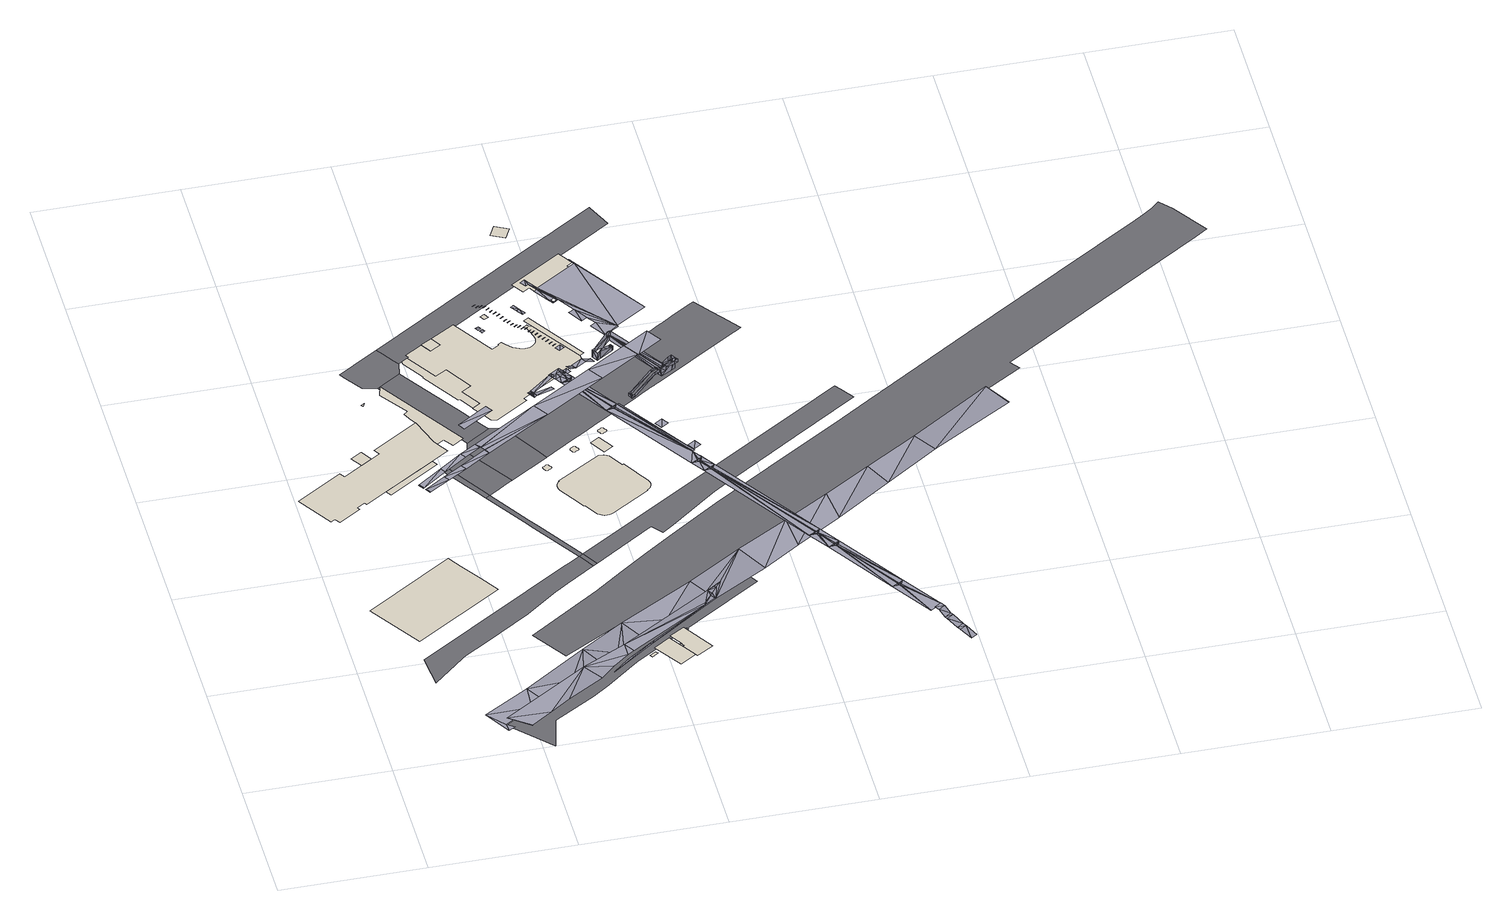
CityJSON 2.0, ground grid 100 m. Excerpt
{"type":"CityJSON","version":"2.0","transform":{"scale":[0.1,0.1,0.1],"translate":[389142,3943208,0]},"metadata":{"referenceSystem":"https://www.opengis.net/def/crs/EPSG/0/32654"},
"CityObjects":{
"building1":{"type":"Building","attributes":{"measured_height":109.1,"storeys_above_ground":24,"storeys_below_ground":0,"usage":"業務施設","measuredHeight":109.1,"storeysAboveGround":24,"storeysBelowGround":0},"geometry":[{"type":"MultiSurface","lod":"2","boundaries":[[[0,1,2,3,4,5]]]}]},
"building2":{"type":"Building","attributes":{"measured_height":36.1,"storeys_above_ground":7,"storeys_below_ground":0,"usage":"商業施設","river_flooding_risk":{"江東内部河川流域":{"depth":0.01,"adminType":"都道府県","scale":"L2（想定最大規模）"}},"measuredHeight":36.1,"storeysAboveGround":7,"storeysBelowGround":0,"riverFloodingRisk":{"江東内部河川流域":{"depth":0.01,"adminType":"都道府県","scale":"L2（想定最大規模）"}}},"geometry":[{"type":"MultiSurface","lod":"2","boundaries":[[[6,7,8,9,10,11,12,13,14,15,16,17,18,19,20,21]]]}]},
"building3":{"type":"Building","attributes":{"measured_height":16.7,"storeys_above_ground":7,"storeys_below_ground":0,"usage":"商業施設","measuredHeight":16.7,"storeysAboveGround":7,"storeysBelowGround":0},"geometry":[{"type":"MultiSurface","lod":"2","boundaries":[[[22,23,24,25]]]}]},
"building4":{"type":"Building","attributes":{"measured_height":16.8,"measuredHeight":16.8},"geometry":[{"type":"MultiSurface","lod":"2","boundaries":[[[26,27,28,29]]]}]},
"building5":{"type":"Building","attributes":{"measured_height":25.4,"storeys_above_ground":6,"storeys_below_ground":0,"usage":"商業施設","measuredHeight":25.4,"storeysAboveGround":6,"storeysBelowGround":0},"geometry":[{"type":"MultiSurface","lod":"2","boundaries":[[[30,31,32]]]}]},
"building6":{"type":"Building","attributes":{"measured_height":25.5,"storeys_above_ground":1,"storeys_below_ground":0,"usage":"商業施設","river_flooding_risk":{"江東内部河川流域":{"depth":0.02,"adminType":"都道府県","scale":"L2（想定最大規模）"}},"measuredHeight":25.5,"storeysAboveGround":1,"storeysBelowGround":0,"riverFloodingRisk":{"江東内部河川流域":{"depth":0.02,"adminType":"都道府県","scale":"L2（想定最大規模）"}}},"geometry":[{"type":"MultiSurface","lod":"2","boundaries":[[[33,34,35,36,37,12,38,11,39,40,41,42,43,44]]]}]},
"building7":{"type":"Building","attributes":{"measured_height":3.1,"storeys_above_ground":3,"storeys_below_ground":0,"usage":"運輸倉庫施設","measuredHeight":3.1,"storeysAboveGround":3,"storeysBelowGround":0},"geometry":[{"type":"MultiSurface","lod":"2","boundaries":[[[45,46,47,48]]]}]},
"building8":{"type":"Building","attributes":{"measured_height":3.7,"storeys_above_ground":1,"storeys_below_ground":0,"usage":"運輸倉庫施設","measuredHeight":3.7,"storeysAboveGround":1,"storeysBelowGround":0},"geometry":[{"type":"MultiSurface","lod":"2","boundaries":[[[49,50,51,52]]]}]},
"bridge1":{"type":"Bridge","geometry":[{"type":"MultiSurface","lod":"2","boundaries":[[[53,54,55]],[[54,56,55]]]}]},
"building9":{"type":"Building","attributes":{"measured_height":6.7,"storeys_above_ground":13,"storeys_below_ground":0,"usage":"共同住宅","river_flooding_risk":{"江東内部河川流域":{"depth":0.03,"adminType":"都道府県","scale":"L2（想定最大規模）"}},"measuredHeight":6.7,"storeysAboveGround":13,"storeysBelowGround":0,"riverFloodingRisk":{"江東内部河川流域":{"depth":0.03,"adminType":"都道府県","scale":"L2（想定最大規模）"}}},"geometry":[{"type":"MultiSurface","lod":"2","boundaries":[[[57,58,59,60,61,62,63,64,65,66,67,68,69]]]}]},
"building10":{"type":"Building","attributes":{"measured_height":3.5,"storeys_above_ground":1,"storeys_below_ground":0,"usage":"運輸倉庫施設","measuredHeight":3.5,"storeysAboveGround":1,"storeysBelowGround":0},"geometry":[{"type":"MultiSurface","lod":"2","boundaries":[[[70,71,72,73]]]}]},
"building11":{"type":"Building","attributes":{"measured_height":7.4,"storeys_above_ground":2,"storeys_below_ground":0,"usage":"運輸倉庫施設","measuredHeight":7.4,"storeysAboveGround":2,"storeysBelowGround":0},"geometry":[{"type":"MultiSurface","lod":"2","boundaries":[[[74,75,76,77,78,79,80,81,82]]]}]},
"building12":{"type":"Building","attributes":{"measured_height":11.3,"storeys_above_ground":13,"storeys_below_ground":0,"usage":"共同住宅","river_flooding_risk":{"江東内部河川流域":{"depth":0.02,"adminType":"都道府県","scale":"L2（想定最大規模）"}},"measuredHeight":11.3,"storeysAboveGround":13,"storeysBelowGround":0,"riverFloodingRisk":{"江東内部河川流域":{"depth":0.02,"adminType":"都道府県","scale":"L2（想定最大規模）"}}},"geometry":[{"type":"MultiSurface","lod":"2","boundaries":[[[83,84,85,86]]]}]},
"building13":{"type":"Building","attributes":{"storeys_above_ground":1,"storeys_below_ground":0,"usage":"運輸倉庫施設","storeysAboveGround":1,"storeysBelowGround":0},"geometry":[{"type":"MultiSurface","lod":"2","boundaries":[[[87,88,89,90]]]}]},
"building14":{"type":"Building","attributes":{"measured_height":22,"storeys_above_ground":21,"storeys_below_ground":2,"usage":"業務施設","river_flooding_risk":{"江東内部河川流域":{"depth":0.03,"adminType":"都道府県","scale":"L2（想定最大規模）"}},"measuredHeight":22,"storeysAboveGround":21,"storeysBelowGround":2,"riverFloodingRisk":{"江東内部河川流域":{"depth":0.03,"adminType":"都道府県","scale":"L2（想定最大規模）"}}},"geometry":[{"type":"MultiSurface","lod":"2","boundaries":[[[91,92,93]]]}]},
"building15":{"type":"Building","attributes":{"measured_height":6.9,"storeys_above_ground":1,"storeys_below_ground":0,"usage":"業務施設","measuredHeight":6.9,"storeysAboveGround":1,"storeysBelowGround":0},"geometry":[{"type":"MultiSurface","lod":"2","boundaries":[[[94,95,96,97,98,99,100,101,102,103,104,105,106,107,108,109,110,111,112,113,114,115,116,117,118,119,120,121,122,123,124,125,126,127,128]]]}]},
"bridge2":{"type":"Bridge","geometry":[{"type":"MultiSurface","lod":"2","boundaries":[[[129,130,131]],[[130,132,131]],[[133,129,131]],[[133,134,129]],[[135,134,133]],[[136,135,137]],[[138,136,137]],[[139,140,141]],[[142,143,144]],[[145,142,144]],[[146,145,144]],[[147,140,139]],[[148,147,149]],[[149,147,150]],[[146,150,145]],[[147,132,150]],[[132,130,150]],[[151,152,153]],[[152,154,153]],[[154,152,155]],[[156,157,158]],[[159,157,156]],[[160,154,155]],[[160,155,161]],[[159,162,157]],[[162,159,163]],[[164,160,161]],[[161,139,164]],[[142,163,143]],[[162,163,142]],[[139,141,164]],[[147,148,140]],[[149,150,146]]]}]},
"building16":{"type":"Building","attributes":{"measured_height":43.2,"storeys_above_ground":13,"storeys_below_ground":0,"usage":"共同住宅","river_flooding_risk":{"江東内部河川流域":{"depth":0.02,"adminType":"都道府県","scale":"L2（想定最大規模）"}},"measuredHeight":43.2,"storeysAboveGround":13,"storeysBelowGround":0,"riverFloodingRisk":{"江東内部河川流域":{"depth":0.02,"adminType":"都道府県","scale":"L2（想定最大規模）"}}},"geometry":[{"type":"MultiSurface","lod":"2","boundaries":[[[165,166,167,168,169,170,171,172,173,174,175,176,177,178,179,180,181,182,183,184,185,186,187,188,189,190,191,192,193,194,195,196,197,198,199,200,201,202,203,204,205,206,207,208,209,210,211,212,213,214,215,216,217,218]]]}]},
"building17":{"type":"Building","attributes":{"measured_height":106.8,"storeys_above_ground":21,"storeys_below_ground":2,"usage":"業務施設","river_flooding_risk":{"江東内部河川流域":{"depth":0.03,"adminType":"都道府県","scale":"L2（想定最大規模）"}},"measuredHeight":106.8,"storeysAboveGround":21,"storeysBelowGround":2,"riverFloodingRisk":{"江東内部河川流域":{"depth":0.03,"adminType":"都道府県","scale":"L2（想定最大規模）"}}},"geometry":[{"type":"MultiSurface","lod":"2","boundaries":[[[219,220,221,222,223,224,225,226,227,228,229,230,231,232,233,234,235,236,237,238,239,240,241,242,243,244,245,246,247,248,249,250,251,252,253,254,255]]]}]},
"building18":{"type":"Building","attributes":{"measured_height":6.9,"storeys_above_ground":1,"storeys_below_ground":0,"usage":"業務施設","measuredHeight":6.9,"storeysAboveGround":1,"storeysBelowGround":0},"geometry":[{"type":"MultiSurface","lod":"2","boundaries":[[[256,257,258,259,260,261,262,263,264,265,266,267,268,269,270,271,272,273,274,275,276,277,278,279,280,281,282,283,284,285,286,287,288,289,290,291]]]}]},
"bridge3":{"type":"Bridge","geometry":[{"type":"MultiSurface","lod":"2","boundaries":[[[292,293,294]],[[295,296,292]],[[295,292,294]],[[297,296,295]],[[298,299,294]],[[300,298,294]],[[301,297,295]],[[299,302,294]],[[292,303,304]],[[292,304,293]],[[305,295,294]],[[305,294,302]],[[299,302,305]],[[306,298,299]],[[306,300,298]],[[306,307,300]],[[304,294,293]],[[306,308,307]],[[301,295,309]],[[304,300,294]],[[305,310,295]],[[310,305,311]],[[304,307,300]],[[304,308,307]],[[304,306,308]],[[304,310,311]],[[304,311,306]],[[312,309,295]],[[310,312,295]],[[313,309,312]],[[304,314,310]],[[310,314,315]],[[310,315,312]],[[316,313,312]],[[315,316,312]],[[317,297,318]],[[297,301,318]],[[319,313,320]],[[316,320,313]],[[319,321,322]],[[321,323,322]],[[321,319,320]],[[324,321,320]],[[321,325,323]],[[324,325,321]]]}]},
"building19":{"type":"Building","attributes":{"measured_height":4.7,"storeys_above_ground":1,"storeys_below_ground":0,"usage":"共同住宅","measuredHeight":4.7,"storeysAboveGround":1,"storeysBelowGround":0},"geometry":[{"type":"MultiSurface","lod":"2","boundaries":[[[326,327,328,329]]]}]},
"building20":{"type":"Building","attributes":{"measured_height":4.4,"measuredHeight":4.4},"geometry":[{"type":"MultiSurface","lod":"2","boundaries":[[[330,331,332,333]]]}]},
"bridge4":{"type":"Bridge","geometry":[{"type":"MultiSurface","lod":"2","boundaries":[[[334,335,336]],[[337,338,336]],[[335,337,336]],[[337,339,338]],[[339,340,338]],[[341,342,343]],[[342,344,343]],[[345,341,343]],[[346,347,343]],[[348,346,343]],[[349,350,351]],[[352,349,351]],[[353,354,355]],[[353,356,354]],[[357,358,359]],[[357,360,358]],[[361,362,363]],[[364,361,363]],[[365,366,367]],[[365,368,366]],[[369,370,371]],[[369,372,370]],[[373,374,375]],[[376,373,375]],[[377,378,379]],[[378,380,379]],[[381,382,383]],[[382,384,383]],[[385,386,387]],[[385,388,386]],[[389,390,391]],[[390,392,391]],[[393,394,395]],[[396,393,395]],[[397,398,399]],[[400,397,399]],[[401,402,403]],[[401,403,404]],[[405,406,407]],[[405,407,408]],[[409,410,411]],[[409,411,412]],[[413,414,415]],[[414,416,415]],[[417,418,419]],[[417,420,418]],[[421,422,423]],[[422,424,423]],[[425,426,427]],[[428,425,427]],[[429,430,431]],[[429,431,432]],[[433,434,435]],[[433,435,436]],[[437,438,439]],[[437,440,438]],[[441,442,443]],[[444,441,443]],[[445,446,447]],[[445,447,448]],[[449,450,451]],[[449,451,452]],[[453,454,455]],[[453,455,456]],[[457,334,458]],[[347,345,343]],[[339,337,459]],[[460,340,459]],[[461,337,335]],[[459,337,461]],[[462,459,461]],[[460,459,462]],[[463,461,335]],[[462,461,463]],[[464,463,335]],[[464,462,463]],[[464,460,462]],[[465,466,457]],[[465,457,458]],[[466,467,457]],[[468,465,458]],[[466,465,468]],[[466,468,467]],[[334,336,458]],[[468,469,467]],[[469,458,336]],[[469,468,458]],[[469,338,467]],[[338,469,336]],[[340,339,459]],[[470,471,342]],[[341,470,342]],[[472,342,471]],[[473,472,471]],[[474,475,476]],[[475,477,478]],[[479,474,476]],[[476,475,478]],[[346,472,473]],[[346,473,347]],[[480,343,344]],[[481,482,344]],[[482,480,344]],[[483,484,485]],[[484,486,487]],[[485,484,487]],[[488,483,485]],[[481,489,482]],[[481,490,489]],[[490,348,491]],[[490,491,489]]]}]},
"building21":{"type":"Building","attributes":{"measured_height":6.9,"storeys_above_ground":1,"storeys_below_ground":0,"usage":"業務施設","measuredHeight":6.9,"storeysAboveGround":1,"storeysBelowGround":0},"geometry":[{"type":"MultiSurface","lod":"2","boundaries":[[[492,493,494,495,496,497,498,499,500,501,502,503,504,505,506,507,508,509,510,511,512,513,514,515,516,517,518,519,520,521,522,523,524,525,526,527]]]}]},
"bridge5":{"type":"Bridge","geometry":[{"type":"MultiSurface","lod":"2","boundaries":[[[528,529,530]],[[528,531,529]],[[532,533,534]],[[532,534,535]],[[536,537,538]],[[537,539,538]],[[540,541,538]],[[539,540,538]],[[541,540,542]],[[543,541,542]]]}]},
"bridge6":{"type":"Bridge","geometry":[{"type":"MultiSurface","lod":"2","boundaries":[[[544,545,546]],[[544,547,545]],[[548,549,550]],[[551,552,553]],[[554,555,556]],[[551,557,552]],[[555,558,556]],[[559,550,560]],[[559,548,550]],[[552,557,561]],[[562,557,551]],[[562,551,563]],[[562,560,564]],[[557,562,561]],[[558,565,566]],[[558,566,556]],[[560,567,564]],[[562,564,561]],[[560,568,567]],[[567,561,564]],[[567,569,561]],[[568,569,567]],[[560,570,568]],[[571,570,560]],[[570,566,565]],[[570,565,572]],[[570,572,568]],[[573,574,571]],[[571,574,570]],[[575,576,577]],[[575,577,578]],[[578,577,579]],[[579,580,578]],[[580,579,581]],[[582,580,581]],[[552,583,553]],[[549,584,585]],[[549,585,550]],[[586,587,588]],[[587,589,588]],[[587,590,589]],[[545,547,591]],[[590,592,589]],[[547,593,591]],[[594,591,593]],[[595,573,576]],[[574,573,595]],[[595,576,575]],[[589,592,596]],[[592,597,596]],[[597,598,596]],[[594,599,591]],[[598,600,596]],[[583,591,599]],[[552,591,583]],[[600,556,596]],[[554,556,600]],[[601,586,588]],[[602,586,601]],[[584,603,585]],[[549,604,584]],[[603,605,585]],[[563,559,560]],[[562,563,560]],[[565,606,572]]]}]},
"building22":{"type":"Building","attributes":{"measured_height":8.9,"storeys_above_ground":14,"storeys_below_ground":0,"usage":"共同住宅","river_flooding_risk":{"江東内部河川流域":{"depth":0.02,"adminType":"都道府県","scale":"L2（想定最大規模）"}},"measuredHeight":8.9,"storeysAboveGround":14,"storeysBelowGround":0,"riverFloodingRisk":{"江東内部河川流域":{"depth":0.02,"adminType":"都道府県","scale":"L2（想定最大規模）"}}},"geometry":[{"type":"MultiSurface","lod":"2","boundaries":[[[607,608,609,610,611,192]]]}]},
"building23":{"type":"Building","attributes":{"measured_height":10.5,"storeys_above_ground":1,"storeys_below_ground":0,"usage":"共同住宅","measuredHeight":10.5,"storeysAboveGround":1,"storeysBelowGround":0},"geometry":[{"type":"MultiSurface","lod":"2","boundaries":[[[612,613,614,615]]]}]},
"building24":{"type":"Building","attributes":{"measured_height":3.7,"storeys_above_ground":1,"storeys_below_ground":0,"measuredHeight":3.7,"storeysAboveGround":1,"storeysBelowGround":0},"geometry":[{"type":"MultiSurface","lod":"2","boundaries":[[[616,617,618,619]]]}]},
"building25":{"type":"Building","attributes":{"measured_height":10.2,"storeys_above_ground":2,"storeys_below_ground":0,"usage":"文教厚生施設","measuredHeight":10.2,"storeysAboveGround":2,"storeysBelowGround":0},"geometry":[{"type":"MultiSurface","lod":"2","boundaries":[[[620,621,622,623,624,625,626,627]]]}]},
"bridge7":{"type":"Bridge","geometry":[{"type":"MultiSurface","lod":"2","boundaries":[[[628,629,630]],[[630,631,628]],[[632,629,628]],[[630,629,633]],[[634,630,633]],[[635,633,636]],[[635,634,633]],[[637,628,631]],[[638,637,631]],[[639,640,641]],[[642,635,636]],[[643,642,636]],[[640,644,641]],[[645,646,647]],[[646,648,638]],[[645,648,646]],[[649,637,650]],[[637,638,650]],[[648,650,638]],[[651,652,653]],[[653,652,654]],[[652,655,654]],[[654,655,643]],[[655,642,643]],[[656,657,658]],[[656,659,657]],[[660,661,641]],[[662,663,664]],[[663,665,664]],[[666,667,649]],[[668,666,649]],[[649,650,669]],[[660,656,658]],[[660,670,656]],[[670,671,656]],[[665,672,673]],[[665,663,672]],[[663,674,675]],[[663,675,672]],[[676,677,678]],[[679,661,680]],[[669,681,661]],[[679,669,661]],[[682,683,681]],[[684,683,685]],[[669,682,681]],[[686,668,669]],[[687,679,688]],[[687,686,669]],[[687,669,679]],[[677,689,690]],[[691,677,690]],[[692,693,666]],[[693,692,676]],[[692,666,694]],[[666,668,695]],[[696,676,678]],[[687,697,686]],[[687,698,697]],[[699,700,690]],[[689,699,690]],[[701,702,703]],[[699,704,703]],[[700,699,703]],[[697,698,705]],[[697,705,706]],[[704,705,701]],[[704,706,705]],[[707,662,708]],[[662,664,709]],[[662,709,708]],[[710,711,708]],[[709,710,708]],[[712,711,659]],[[711,710,659]],[[710,657,659]],[[659,707,712]],[[670,713,671]],[[704,701,703]],[[659,662,707]],[[673,672,680]],[[673,680,661]],[[682,685,683]],[[660,673,661]],[[714,687,688]],[[713,674,671]],[[713,675,674]],[[667,714,688]],[[666,714,667]],[[677,691,678]],[[696,693,676]],[[696,678,702]],[[715,696,702]],[[701,715,702]],[[670,660,641]],[[670,641,644]],[[716,717,632]],[[628,716,632]],[[717,716,718]],[[651,717,718]],[[651,718,719]],[[651,719,652]],[[720,645,647]],[[686,721,668]],[[666,695,694]],[[696,722,693]],[[692,694,723]],[[724,704,725]],[[668,649,669]]]}]},
"bridge8":{"type":"Bridge","geometry":[{"type":"MultiSurface","lod":"2","boundaries":[[[726,727,728]],[[727,729,728]],[[730,727,726]],[[731,730,726]],[[729,727,732]],[[727,730,731]],[[733,731,726]],[[732,727,734]],[[727,731,734]],[[735,732,734]],[[731,733,734]],[[733,736,734]],[[735,737,732]],[[737,735,734]],[[737,734,736]],[[738,739,726]],[[739,740,726]],[[740,733,726]],[[736,733,740]],[[741,736,740]],[[741,737,736]],[[742,737,741]],[[738,743,739]],[[744,743,738]],[[739,743,744]],[[745,744,738]],[[739,744,746]],[[740,739,746]],[[741,740,746]],[[747,741,746]],[[744,745,746]],[[745,748,746]],[[747,742,741]],[[742,747,746]],[[742,746,748]],[[729,749,728]],[[750,749,729]],[[732,751,729]],[[751,750,729]],[[737,751,732]],[[752,753,728]],[[749,752,728]],[[753,754,728]],[[753,752,754]],[[752,749,750]],[[754,752,755]],[[755,752,750]],[[756,754,755]],[[757,755,750]],[[757,750,758]],[[750,751,758]],[[758,751,757]],[[757,751,755]],[[728,754,759]],[[754,756,759]],[[756,760,759]],[[755,760,756]],[[751,760,755]],[[761,762,763]],[[761,763,764]],[[765,766,764]],[[765,764,763]],[[767,768,766]],[[765,767,766]],[[769,770,771]],[[769,772,770]],[[772,773,770]],[[773,774,770]],[[774,773,768]],[[768,767,774]],[[775,776,738]],[[776,777,738]],[[777,745,738]],[[748,745,777]],[[742,748,777]],[[778,742,777]],[[779,742,778]],[[780,776,775]],[[781,780,775]],[[776,780,781]],[[782,781,775]],[[783,777,776]],[[778,777,783]],[[783,776,784]],[[776,781,784]],[[781,782,784]],[[782,785,784]],[[783,779,778]],[[779,783,784]],[[779,784,785]],[[775,786,787]],[[782,775,787]],[[788,782,787]],[[785,782,788]],[[785,789,779]],[[785,788,789]],[[779,789,790]],[[787,786,791]],[[791,786,792]],[[779,790,793]],[[787,791,792]],[[792,786,794]],[[787,792,795]],[[788,787,795]],[[789,788,795]],[[796,789,795]],[[792,794,795]],[[794,797,795]],[[798,789,796]],[[790,789,798]],[[798,796,795]],[[797,799,795]],[[799,798,795]],[[790,800,793]],[[801,794,786]],[[797,794,801]],[[799,797,801]],[[802,803,804]],[[802,804,805]],[[806,801,786]],[[806,807,801]],[[801,807,808]],[[801,808,809]],[[810,809,808]],[[809,811,812]],[[813,809,810]],[[811,814,812]],[[815,816,817]],[[815,817,818]],[[819,807,806]],[[820,819,806]],[[808,807,810]],[[819,820,807]],[[807,820,810]],[[821,820,806]],[[822,810,823]],[[810,820,823]],[[820,821,823]],[[822,823,824]],[[822,813,810]],[[824,813,822]],[[823,813,824]],[[825,826,806]],[[826,827,806]],[[827,821,806]],[[823,821,827]],[[813,823,827]],[[828,813,827]],[[829,813,828]],[[830,826,825]],[[831,830,825]],[[828,827,826]],[[826,830,831]],[[832,831,825]],[[826,831,833]],[[828,826,833]],[[834,828,833]],[[831,832,833]],[[832,835,833]],[[834,829,828]],[[836,832,825]],[[836,825,837]],[[829,834,833]],[[829,833,835]],[[835,832,838]],[[836,838,832]],[[829,835,838]],[[836,837,839]],[[839,837,840]],[[841,829,838]],[[838,836,839]],[[838,839,842]],[[841,838,842]],[[843,841,842]],[[843,842,839]],[[843,839,840]]]}]},
"bridge9":{"type":"Bridge","geometry":[{"type":"MultiSurface","lod":"2","boundaries":[[[844,845,846]],[[844,846,847]],[[848,849,844]],[[850,851,852]],[[848,844,847]],[[848,847,852]],[[851,848,852]],[[851,853,848]],[[854,855,856]],[[854,856,857]],[[858,854,857]],[[859,860,861]],[[857,859,862]],[[858,857,862]],[[859,861,862]],[[858,862,849]],[[861,863,864]],[[861,865,863]],[[865,866,863]],[[867,863,866]],[[867,866,849]],[[862,867,849]],[[848,868,858]],[[848,858,849]],[[848,869,868]],[[861,864,862]],[[869,870,868]],[[869,871,870]]]}]},
"road1":{"type":"Road","geometry":[{"type":"MultiSurface","lod":"1","boundaries":[[[872,873,874,875,876,877,878,879,880,881,882,883,884,885,886,887,888]]]}]},
"road2":{"type":"Road","geometry":[{"type":"MultiSurface","lod":"1","boundaries":[[[889,890,891,892,893,894,895,896,897,898,899,900]]]}]},
"road3":{"type":"Road","geometry":[{"type":"MultiSurface","lod":"1","boundaries":[[[901,902,903,904,905,906,907,908,909,910,911,912,913]]]}]},
"road4":{"type":"Road","geometry":[{"type":"MultiSurface","lod":"1","boundaries":[[[914,915,916,917,918,919,920,921,922,923,924,925,926,927,928,929,930,931,932,933,934]]]}]},
"road5":{"type":"Road","geometry":[{"type":"MultiSurface","lod":"1","boundaries":[[[935,936,937,938,939,940,941,942,943,894,893,892,891,890,889]]]}]},
"road6":{"type":"Road","geometry":[{"type":"MultiSurface","lod":"1","boundaries":[[[944,889,900,945,946,881,947,948]]]}]},
"road7":{"type":"Road","geometry":[{"type":"MultiSurface","lod":"1","boundaries":[[[949,950,951,952,953,954,955,956,957,903,902,901,913,958,959,960,961,962,963,964,965]]]}]},
"road8":{"type":"Road","geometry":[{"type":"MultiSurface","lod":"1","boundaries":[[[966,967,947,881,880,879]]]}]},
"road9":{"type":"Road","geometry":[{"type":"MultiSurface","lod":"1","boundaries":[[[968,969,970,971,972,973,974,951,950,949,965,975,940,939,938,937]]]}]},
"road10":{"type":"Road","geometry":[{"type":"MultiSurface","lod":"1","boundaries":[[[976,977,978,979,980,981,982,983,984,985,986,987,988,907,906,905,904]]]}]},
"road11":{"type":"Road","geometry":[{"type":"MultiSurface","lod":"1","boundaries":[[[989,990,991,992,993,994,995,996,997,998,999,1000,1001,1002,1003,1004,1005,1006,1007,1008,1009,1010,1011,1012,1013,1014,1015,1016,1017,1018,1019,1020,1021,1022,1023,1024,1025,1026,1027,1028,1029,1030,1031,1032,1033,1034,1035,1036,1037,1038,1039,1040,1041,1042,1043,1044,1045,1046,1047,1048,1049,1050,1051,1052,973,972,971,970]]]}]},
"road12":{"type":"Road","geometry":[{"type":"MultiSurface","lod":"1","boundaries":[[[1053,1054,1055,1056,1057,1058,1059,1060,1061,1062,1063,947,967,966,1064,1065,1066,1067,1068,1069]]]}]},
"road13":{"type":"Road","geometry":[{"type":"MultiSurface","lod":"1","boundaries":[[[1070,1071,1072,1073,1074,1075,1076,1077,1078,1079,1080,1081,1082,1083,1084,1085,1086,1087,1088,1089,1090,1091,1092,1093,1094,1095,1096,1097,1098,1099,1100,1101,1102,1103,1104]]]}]}
},
"vertices":[
[210,1536,52],[822,1932,52],[883,1837,52],[980,1688,52],[1064,1558,52],[451,1162,52],
[9,2710,56],[332,2915,56],[355,2879,56],[628,3053,56],[602,3094,56],[928,3301,56],[997,3098,56],[1004,3077,56],[1065,2982,56],[433,2580,56],[423,2596,56],[363,2558,56],[376,2538,56],[222,2440,56],[197,2479,56],[167,2461,56],
[517,3092,58],[565,3014,58],[488,2965,58],[439,3044,58],
[606,2634,58],[582,2671,58],[945,2902,58],[969,2865,58],
[635,3545,55],[626,3559,55],[649,3573,55],
[1101,3219,56],[1191,3080,56],[1112,3026,56],[1065,3096,56],[1019,3065,56],[971,3176,56],[897,3357,56],[874,3403,56],[905,3428,56],[765,3626,55],[787,3710,56],[948,3459,56],
[1880,659,59],[1869,678,59],[1913,706,59],[1925,688,59],
[2028,819,59],[2157,620,59],[2044,547,59],[1915,745,59],
[1199,3086,132],[1417,3227,132],[1173,3130,132],[1386,3273,132],
[1260,3464,58],[1249,3464,58],[1078,3728,58],[1081,3742,58],[980,3896,58],[981,3919,58],[1024,3946,58],[1160,3725,58],[1240,3774,58],[1359,3582,58],[1288,3537,58],[1375,3395,58],[1322,3363,58],
[2095,717,60],[2078,742,60],[2088,748,60],[2104,723,60],
[2143,904,58],[2284,681,58],[2180,615,58],[2169,608,58],[2098,719,58],[2104,723,58],[2091,744,58],[2096,747,58],[2038,838,58],
[1142,4054,58],[1217,4101,58],[1260,4030,58],[1186,3983,58],
[2163,876,60],[2155,888,60],[2163,893,60],[2171,881,60],
[1695,2524,18],[1699,2518,18],[1691,2512,18],
[1629,2681,58],[1635,2683,58],[1640,2683,58],[1642,2682,58],[1642,2684,58],[1644,2689,58],[1648,2693,58],[1653,2695,58],[1659,2695,58],[1664,2692,58],[1667,2687,58],[1668,2682,58],[1668,2678,58],[1671,2677,58],[1676,2675,58],[1679,2670,58],[1681,2665,58],[1680,2659,58],[1677,2655,58],[1672,2652,58],[1666,2651,58],[1661,2653,58],[1660,2648,58],[1657,2644,58],[1652,2641,58],[1646,2640,58],[1641,2641,58],[1637,2645,58],[1634,2650,58],[1634,2656,58],[1630,2658,58],[1626,2661,58],[1624,2666,58],[1623,2672,58],[1625,2677,58],
[2378,3588,194],[2103,3410,194],[2447,3483,194],[2171,3305,194],[2451,3486,194],[2380,3589,194],[2382,3590,194],[2556,3703,193],[2451,3485,194],[2625,3599,194],[1282,2735,200],[1263,2772,200],[1259,2769,200],[1100,2767,200],[1124,2731,200],[1237,2803,200],[1213,2839,200],[1241,2805,200],[1741,3028,195],[1261,2775,200],[1244,2802,200],[1673,3133,194],[824,2453,185],[828,2455,185],[802,2487,185],[806,2490,185],[969,2539,193],[793,2501,185],[773,2540,185],[769,2538,185],[797,2504,185],[946,2572,193],[1101,2618,197],[941,2659,193],[965,2622,193],[1078,2651,197],
[1631,3944,56],[1628,3948,56],[1650,3965,56],[1671,3939,56],[1691,3918,56],[1711,3900,56],[1751,3879,56],[1765,3873,56],[1780,3869,56],[1793,3868,56],[1808,3869,56],[1823,3872,56],[1834,3878,56],[1845,3886,56],[1855,3896,56],[1863,3907,56],[1868,3917,56],[1873,3930,56],[1875,3944,56],[1876,3958,56],[1867,3991,56],[1859,4018,56],[1847,4051,56],[1831,4085,56],[1852,4096,56],[1861,4080,56],[1884,4076,56],[2115,3721,56],[2123,3677,56],[2123,3673,56],[1664,3383,56],[1679,3359,56],[1448,3210,56],[1410,3222,56],[1377,3273,56],[1357,3305,56],[1322,3362,56],[1376,3395,56],[1289,3538,56],[1360,3581,56],[1261,3742,56],[1240,3775,56],[1160,3726,56],[1025,3946,56],[1035,3953,56],[1024,3973,56],[1020,3978,56],[1141,4054,56],[1186,3983,56],[1261,4030,56],[1217,4101,56],[1389,4208,56],[1578,3909,56],[1629,3940,56],
[2264,2386,57],[2266,2373,57],[2266,2356,57],[2262,2342,57],[2255,2326,57],[2247,2317,57],[2231,2306,57],[2235,2300,57],[1964,2128,57],[1949,2122,57],[1937,2119,57],[1922,2118,57],[1904,2120,57],[1890,2124,57],[1877,2132,57],[1865,2144,57],[1803,2243,57],[1799,2240,57],[1741,2332,57],[1681,2428,57],[1674,2448,57],[1673,2469,57],[1676,2488,57],[1683,2502,57],[1692,2512,57],[1699,2518,57],[1695,2524,57],[2006,2713,57],[2022,2712,57],[2037,2709,57],[2056,2701,57],[2070,2691,57],[2136,2586,57],[2143,2591,57],[2201,2498,57],[2198,2496,57],[2258,2401,57],
[1844,2824,57],[1849,2826,57],[1855,2825,57],[1856,2825,57],[1856,2826,57],[1858,2832,57],[1862,2836,57],[1867,2838,57],[1873,2837,57],[1878,2835,57],[1881,2830,57],[1883,2825,57],[1882,2820,57],[1885,2820,57],[1890,2818,57],[1894,2813,57],[1895,2808,57],[1894,2802,57],[1891,2797,57],[1886,2794,57],[1881,2794,57],[1875,2795,57],[1874,2791,57],[1871,2786,57],[1866,2783,57],[1861,2783,57],[1855,2784,57],[1851,2788,57],[1849,2793,57],[1848,2798,57],[1849,2799,57],[1845,2800,57],[1840,2804,57],[1838,2809,57],[1838,2815,57],[1840,2820,57],
[1723,3329,99],[1719,3349,99],[1721,3350,99],[1728,3365,99],[1742,3342,99],[1745,3343,98],[1716,3359,99],[1719,3360,99],[1713,3361,99],[1729,3369,98],[1721,3362,99],[1691,3380,99],[1697,3384,99],[1721,3365,99],[1716,3368,99],[1712,3364,99],[1714,3367,99],[1726,3367,99],[1721,3369,99],[1719,3368,99],[1712,3390,99],[1729,3369,100],[1708,3391,99],[1711,3392,99],[1713,3394,100],[1878,3428,59],[1862,3453,59],[1873,3463,128],[1857,3489,128],[1874,3468,128],[1875,3465,128],[1892,3475,128],[1859,3490,128],[1876,3501,128],
[1607,4262,57],[1627,4229,57],[1598,4211,57],[1578,4244,57],
[1985,2848,58],[2046,2887,58],[2114,2782,58],[2048,2740,58],
[1756,4007,137],[1767,4015,137],[1751,4007,137],[1766,4016,137],[1751,4008,137],[1765,4017,137],[1765,4018,137],[1734,4032,133],[1733,4030,133],[1748,4042,133],[1748,4040,133],[1733,4033,133],[1731,4033,133],[1732,4033,133],[1747,4043,133],[1733,4072,135],[1714,4059,135],[1716,4056,135],[1735,4069,135],[1718,4095,130],[1697,4085,130],[1699,4082,130],[1716,4098,130],[1700,4121,135],[1679,4112,135],[1682,4108,135],[1698,4125,135],[1662,4137,138],[1664,4134,138],[1683,4147,138],[1681,4150,138],[1666,4174,136],[1646,4164,136],[1648,4161,136],[1664,4177,136],[1648,4200,133],[1628,4190,133],[1630,4187,133],[1646,4203,133],[1823,4206,110],[1796,4246,110],[1776,4232,110],[1803,4192,110],[1807,4187,110],[1837,4143,110],[1827,4200,110],[1856,4156,110],[1886,3830,178],[1884,3833,178],[1867,3817,178],[1865,3820,178],[1870,3858,178],[1850,3848,179],[1852,3845,179],[1868,3861,178],[1852,3884,179],[1850,3887,179],[1834,3871,179],[1832,3874,179],[1834,3913,170],[1815,3900,170],[1817,3897,170],[1836,3910,170],[1884,3794,179],[1886,3791,179],[1905,3804,179],[1903,3807,179],[1922,3778,179],[1920,3781,179],[1901,3768,179],[1903,3765,179],[1937,3754,179],[1918,3741,179],[1920,3738,179],[1939,3751,179],[1954,3728,179],[1935,3715,179],[1937,3712,179],[1956,3725,179],[1944,3682,186],[1966,3649,186],[1980,3705,186],[2001,3671,186],[1817,3940,171],[1800,3924,171],[1819,3937,171],[1798,3927,171],[1802,3963,156],[1800,3966,156],[1784,3950,156],[1782,3953,156],[1766,3979,150],[1768,3977,150],[1787,3990,150],[1785,3992,150],[1630,4231,132],[1612,4218,132],[1614,4215,132],[1632,4228,132],[1613,4257,132],[1595,4244,132],[1597,4241,132],[1615,4254,132],[1598,4281,116],[1577,4271,116],[1579,4268,116],[1596,4284,116],[1579,4310,97],[1560,4297,97],[1562,4294,97],[1581,4307,97],[1525,4039,115],[1539,4019,115],[1559,4032,115],[1545,4052,115],[1505,4070,115],[1518,4050,115],[1538,4063,115],[1525,4083,115],[1562,4336,88],[1543,4323,88],[1545,4320,88],[1564,4333,88],[1751,4004,137],[1752,4006,137],[1766,4018,137],[1768,4020,137],[1767,4016,137],[1767,4018,137],[1767,4017,137],[1770,4017,137],[1751,4005,137],[1750,4005,137],[1749,4007,137],[1750,4006,137],[1750,4007,137],[1733,4031,133],[1732,4031,133],[1731,4032,133],[1732,4032,133],[1732,4031,134],[1733,4031,134],[1732,4033,134],[1734,4032,134],[1733,4033,134],[1732,4032,134],[1749,4042,133],[1751,4043,133],[1749,4043,133],[1748,4042,134],[1749,4042,134],[1748,4044,134],[1749,4043,134],[1749,4044,134],[1747,4043,134],[1749,4044,133],[1750,4045,133],[1748,4044,133],
[2108,2937,58],[2104,2934,58],[2098,2933,58],[2092,2935,58],[2091,2930,58],[2088,2926,58],[2084,2923,58],[2078,2922,58],[2073,2924,58],[2068,2927,58],[2066,2932,58],[2066,2938,58],[2066,2939,58],[2062,2940,58],[2058,2943,58],[2055,2948,58],[2055,2954,58],[2057,2959,58],[2061,2963,58],[2066,2965,58],[2072,2965,58],[2073,2964,58],[2073,2966,58],[2075,2971,58],[2079,2975,58],[2085,2977,58],[2090,2977,58],[2095,2974,58],[2099,2970,58],[2100,2964,58],[2099,2960,58],[2103,2960,58],[2108,2957,58],[2111,2953,58],[2112,2947,58],[2111,2942,58],
[1950,3529,122],[1960,3491,122],[1940,3522,122],[1970,3498,122],[1986,3554,107],[2008,3520,107],[1971,3496,107],[1949,3530,107],[2008,3520,127],[1986,3554,127],[2051,3548,103],[2030,3582,103],[2106,3631,103],[2127,3597,103],[2173,3674,57],[2195,3641,57],
[970,172,57],[824,279,57],[968,170,57],[1116,281,52],[1931,851,26],[1909,837,26],[1915,827,26],[2333,1116,37],[1732,824,57],[1779,755,57],[1730,827,18],[1865,915,26],[1773,1078,24],[2340,1134,37],[2066,1045,25],[2414,1165,40],[2418,1158,40],[2384,1249,40],[2395,1200,37],[2413,1168,40],[2407,1217,37],[2372,1244,34],[2299,1381,24],[2445,1270,38],[2484,1314,39],[2438,1284,37],[2678,1612,40],[2803,1396,29],[2482,1317,39],[3062,1565,38],[3039,1826,40],[3677,2220,44],[3383,1776,37],[3767,2024,52],[4040,2447,49],[4137,2273,62],[4603,2817,56],[4712,2639,46],[4715,2640,46],[1731,721,57],[1733,719,16],[1620,625,9],[819,280,5],[1016,406,7],[711,404,4],[1027,592,9],[1104,464,9],[1423,665,57],[1330,609,9],[1260,381,50],[1518,546,45],[3355,2019,41],[1466,875,24],[1422,668,12],[1552,735,16],[1620,631,57],[1679,801,15],[824,217,4],[868,243,5],[1622,628,9],[1780,753,19],[1621,628,9],[2383,1251,34],
[1843,4143,56],[1878,4164,56],[2140,3754,56],[2145,3747,56],[2148,3742,56],
[2083,4419,57],[2106,4377,57],[2054,4348,57],[2031,4390,57],
[1874,5125,44],[1965,5077,44],[1923,4996,44],[1831,5044,44],
[2266,4580,55],[1988,4402,55],[1953,4456,55],[1906,4425,55],[1850,4513,55],[2216,4748,55],[2282,4645,55],[2241,4619,55],
[2212,3703,73],[2193,3690,54],[2193,3690,113],[2212,3703,113],[2212,3703,54],[2220,3649,54],[2220,3649,113],[2239,3662,113],[2239,3662,54],[2302,3760,133],[2302,3760,173],[2224,3686,113],[2267,3710,101],[2316,3738,173],[2327,3718,89],[2327,3718,54],[2316,3738,133],[2325,3774,180],[2306,3762,177],[2310,3765,180],[2330,3778,177],[2334,3781,133],[2334,3781,173],[2313,3739,54],[2324,3747,89],[2324,3747,54],[2338,3726,54],[2338,3726,89],[2505,3363,131],[2351,3271,75],[2505,3363,151],[2351,3271,55],[2540,3385,151],[2569,3339,173],[2370,3240,55],[2524,3333,131],[2370,3240,75],[2524,3333,151],[2582,3390,144],[2582,3390,133],[2582,3390,169],[2601,3360,173],[2540,3385,133],[2547,3389,131],[2559,3354,133],[2559,3354,151],[2565,3358,131],[2565,3358,133],[2585,3401,115],[2568,3428,115],[2585,3401,54],[2601,3360,133],[2569,3339,133],[2573,3342,177],[2597,3358,177],[2578,3346,181],[2585,3351,183],[2592,3355,181],[2595,3369,170],[2595,3369,145],[2595,3369,133],[2643,3471,143],[2643,3471,54],[2568,3428,54],[2654,3440,141],[2654,3440,120],[2660,3445,143],[2661,3445,143],[2661,3444,118],[2674,3425,143],[2674,3425,118],[2670,3488,143],[2670,3488,54],[2687,3462,118],[2661,3444,54],[2687,3462,54],[2687,3462,143],[2700,3442,118],[2700,3442,143],[2370,3240,54],[2349,3227,54],[2349,3227,75],[2331,3258,75],[2331,3258,54],[2351,3271,54],[2547,3389,133],[2594,3371,145],[2662,3445,118],[2224,3686,73],[2224,3686,54],[2267,3711,101],[2313,3739,89],[2317,3769,182],[2594,3371,170],[2659,3443,119],[2659,3444,143],[2662,3445,143],[2661,3444,143],
[3224,1399,123],[3275,1403,123],[3535,920,123],[3283,1404,123],[3267,1407,123],[3264,1415,123],[3289,1411,123],[3267,1423,123],[3283,1426,123],[3289,1419,123],[3275,1428,123],[3305,1445,123],[3130,1543,123],[3181,1547,123],[3190,1549,123],[3195,1555,123],[3211,1589,123],[3174,1552,123],[3171,1560,123],[3174,1568,123],[3190,1571,123],[3195,1564,123],[3181,1572,123],[3576,943,123],[3583,947,123],[3616,966,123],[3573,935,123],[3575,927,123],[3583,923,123],[3597,930,123],[3591,924,123],[3597,939,123],[3592,946,123],[3724,629,123],[3802,680,123],[3755,649,130],[3799,677,130],[3818,647,130],[3774,618,130],[3848,607,94],[3804,578,94],[3860,588,94],[3816,559,94],[3935,376,56],[3925,493,68],[3975,402,56],[3881,464,68],[3867,486,68],[3911,515,68],[2616,2334,122],[2666,2338,122],[2674,2339,122],[2680,2346,122],[2697,2380,122],[2658,2342,122],[2656,2350,122],[2659,2358,122],[2680,2354,122],[2675,2361,122],[2666,2362,122],[2556,2426,122],[2606,2429,122],[2615,2431,122],[2620,2437,122],[2637,2470,122],[2599,2434,122],[2596,2442,122],[2626,2489,122],[2599,2450,122],[2615,2452,122],[2620,2446,122],[2606,2454,122],[2635,2468,122],[2634,2469,122],[2625,2488,122],[2587,2538,122],[2601,2551,132],[2571,2597,132],[2623,2631,132],[2653,2584,132],[2138,3070,122],[2190,3074,122],[2198,3075,122],[2592,2541,122],[2204,3082,122],[2223,3109,122],[2603,2548,122],[2219,3115,122],[2234,3116,122],[2442,2797,141],[2410,2845,141],[2463,2879,141],[2494,2831,141],[2182,3078,122],[2179,3086,122],[2182,3095,122],[2204,3091,122],[2190,3099,122],[2198,3097,122],[1922,3402,122],[1973,3407,122],[1982,3408,122],[1987,3415,122],[2003,3448,122],[1966,3411,122],[1963,3419,122],[1966,3427,122],[1982,3430,122],[1987,3423,122],[1973,3431,122],[1928,3467,122],[1894,3445,122],[1951,3482,122],[1908,3498,122],[1859,3499,122],[1972,3496,122],[1930,3513,122],[1937,3549,122],
[2173,4125,105],[2133,4099,105],[2195,4000,105],[2236,4027,105],[2406,3901,105],[2097,4243,105],[2238,3936,105],[2309,3826,105],[2279,3962,105],[2412,3892,105],[1928,4485,105],[1896,4464,105],[1922,4425,105],[1942,4438,105],[1990,4389,105],[1985,4374,105],[1963,4360,105],[2038,4244,105],[2072,4265,105],[2060,4226,105],[2046,4249,105],[2056,4216,105],[2064,4221,105],[2086,4242,105],[2279,4574,105],[2625,4043,105],[2250,4618,105],[2254,4620,105],
[696,995,0],[726,1017,0],[883,1118,0],[1213,1331,0],[1435,1506,0],[1474,1535,0],[1530,1575,0],[1733,1708,0],[1691,1777,0],[1665,1819,0],[1592,1772,0],[1557,1750,0],[1258,1557,0],[1188,1512,0],[450,1036,0],[456,982,0],[475,795,0],
[1242,2548,0],[1200,2617,0],[1149,2701,0],[1123,2744,0],[1075,2823,0],[1033,2891,0],[996,2866,0],[1038,2799,0],[1089,2721,0],[1116,2679,0],[1169,2597,0],[1212,2530,0],
[824,3790,0],[908,3844,0],[950,3871,0],[971,3969,0],[944,4011,0],[890,4096,0],[863,4138,0],[796,4094,0],[574,3951,0],[601,3909,0],[656,3826,0],[684,3784,0],[782,3763,0],
[1090,44,0],[1139,249,0],[1436,429,0],[1557,516,0],[1767,684,0],[1804,715,0],[2035,863,0],[2730,1313,0],[2706,1352,0],[2660,1426,0],[2610,1394,0],[2608,1392,0],[2253,1160,0],[1741,824,0],[1718,810,0],[1453,682,0],[1412,658,0],[831,281,0],[821,273,0],[948,139,0],[1080,1,0],
[1284,2576,0],[1392,2646,0],[1419,2663,0],[1375,2730,0],[1243,2931,0],[1199,2998,0],[1160,2974,0],[1100,2936,0],[1049,2902,0],
[1429,2255,0],[1398,2239,0],[1428,2192,0],[1694,1838,0],[1478,2178,0],
[1263,3122,0],[1347,3176,0],[1390,3204,0],[1387,3207,0],[1378,3221,0],[1354,3258,0],[1330,3295,0],[1295,3349,0],[1272,3385,0],[1105,3274,0],[1129,3236,0],[1168,3176,0],[1186,3149,0],[1197,3133,0],[1219,3098,0],[1219,3095,0],[1219,3093,0],
[1762,1727,0],[1720,1795,0],
[1504,2718,0],[1603,2782,0],[1689,2839,0],[1656,2896,0],[1525,3116,0],[1485,3183,0],[1430,3196,0],[1206,3032,0],
[1528,4332,0],[1551,4346,0],[2390,4892,0],[2438,4924,0],[2612,5036,0],[2592,5081,0],[2551,5176,0],[2531,5222,0],[2256,5044,0],[2198,5006,0],[2133,4964,0],[1799,4746,0],[1765,4724,0],
[1739,2871,0],[1798,2910,0],[1837,2935,0],[1878,2961,0],[1934,2998,0],[1987,3032,0],[2053,3075,0],[2114,3114,0],[2179,3156,0],[2191,3164,0],[2253,3202,0],[2316,3243,0],[2369,3278,0],[2429,3317,0],[2492,3358,0],[2506,3368,0],[2532,3384,0],[2540,3389,0],[2567,3407,0],[2626,3443,0],[2674,3474,0],[2676,3476,0],[2707,3495,0],[2754,3526,0],[2816,3566,0],[2913,3629,0],[3051,3717,0],[3158,3787,0],[3189,3807,0],[3210,3820,0],[3172,3872,0],[3116,3947,0],[3058,4024,0],[3008,4092,0],[2970,4142,0],[2951,4131,0],[2873,4081,0],[2798,4031,0],[2753,4002,0],[2720,3980,0],[2677,3953,0],[2650,3935,0],[2602,3904,0],[2576,3887,0],[2396,3773,0],[2352,3744,0],[2348,3741,0],[2320,3724,0],[2313,3719,0],[2210,3653,0],[2175,3629,0],[2132,3601,0],[2041,3542,0],[2006,3518,0],[1971,3496,0],[1962,3490,0],[1897,3448,0],[1851,3419,0],[1802,3389,0],[1747,3353,0],[1701,3321,0],[1640,3282,0],[1589,3249,0],[1536,3215,0],
[2633,2228,0],[2669,2255,0],[2735,2304,0],[3301,2676,0],[3762,2973,0],[3695,3071,0],[3667,3112,0],[3611,3075,0],[3526,3018,0],[2641,2448,0],[2573,2405,0],[1878,1803,0],[2189,2006,0],[2190,2007,0],[2194,2001,0],[2248,1930,0],[2330,1991,0],
[1191,1117,0],[1355,868,0],[1600,1004,0],[2088,1279,0],[2104,1289,0],[2314,1411,0],[2956,1813,0],[3026,1857,0],[4042,2492,0],[4062,2505,0],[4873,3012,0],[4823,3083,0],[6287,4040,0],[6372,4096,0],[6203,4348,0],[6126,4430,0],[6075,4384,0],[6013,4336,0],[5943,4287,0],[5039,3701,0],[4631,3437,0],[3844,2916,0],[3644,2785,0],[3452,2659,0],[3186,2490,0],[3062,2408,0],[2893,2299,0],[2785,2228,0],[2716,2183,0],[2679,2158,0],[2473,2017,0],[2280,1883,0],[2086,1745,0],[1895,1605,0],[1702,1462,0]
]}
